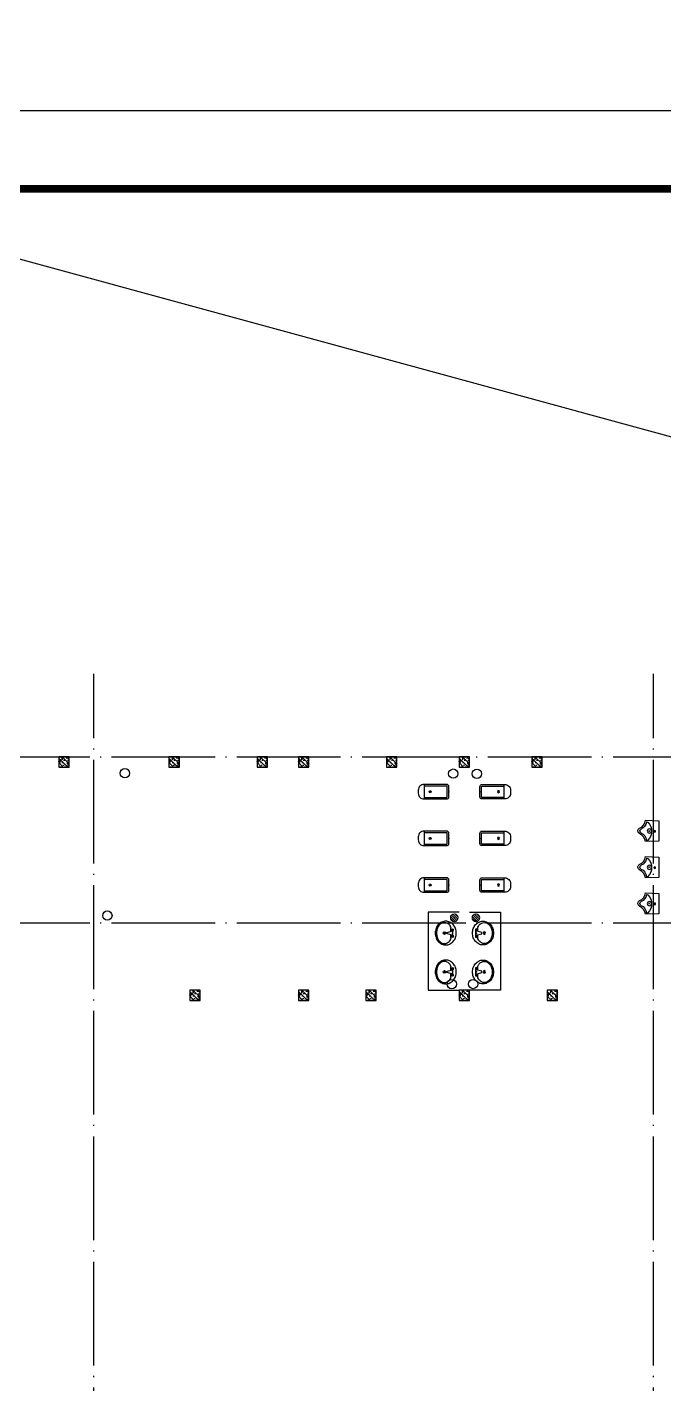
# Model space of a CAD drawing. Extents: x 6843040 to 15500510, y -6507076 to -4940511.
# Drawn here: x 8694955 to 8707243, y -5499394 to -5473236 of the extents above; entities that cross this region are included whole.
import ezdxf

# ---------------------------------------------------------------- set-up
doc = ezdxf.new("R2010")
doc.units = 0
doc.header["$LTSCALE"] = 1000
doc.header["$MEASUREMENT"] = 0
doc.linetypes.add('DOTE', pattern=[2.42, 2, -0.2, 0.02, -0.2])
for name, color, linetype in [('COLUMN', 10, 'Continuous'), ('DOTE', 8, 'DOTE'), ('LVTRY', 8, 'Continuous'), ('plan-1', 40, 'Continuous'), ('PUB_HATCH', 8, 'Continuous'), ('PUB_TITLE', 4, 'Continuous'), ('VPIPE-污水', 2, 'Continuous'), ('VPIPE-给水', 3, 'Continuous'), ('VPIPE-雨水', 4, 'Continuous'), ('建筑细线', 5, 'Continuous')]:
    doc.layers.add(name, color=color, linetype=linetype)
doc.layers.add('DIM_MODI', color=6, linetype='Continuous', plot=False)
doc.layers.add('洁具', color=8, linetype='Continuous', lineweight=5)

# ---------------------------------------------------------------- blocks, each defined once
blk = doc.blocks.new('$lvtry$00000201')
at = {"color": 0}
for p, q in [((100, -30, 0), (-100, -30, 0)), ((110, -470, 0), (110, -40, 0)), ((140, -470, 0), (-140, -470, 0))]:
    blk.add_line(p, q, dxfattribs=at)
at = {"color": 0, "elevation": 0}
blk.add_lwpolyline([(140, -40, 0.414214), (100, 0), (-100, 0, 0.414214), (-140, -40), (-140, -480, 0.414214), (-30, -590), (30, -590, 0.414214), (140, -480)], format="xyb", close=True, dxfattribs=at)
blk.add_lwpolyline([(-110, -40), (-110, -470)], dxfattribs=at)
at = {"color": 0}
blk.add_circle((0, -359, 0), 20, dxfattribs=at)
for centre, start, end in [((-100, -40, 0), 90, 180), ((100, -40, 0), 0, 90)]:
    blk.add_arc(centre, 10, start, end, dxfattribs=at)
for p in [(0, 0, 0), (0, -359, 0)]:
    blk.add_point(p, dxfattribs=at)
blk = doc.blocks.new('$lvtry$00000225')
at = {"color": 0}
blk.add_line((-181, -234), (-181, -234), dxfattribs=at)
blk.add_lwpolyline([(53, -374, -0.307493), (205, -257), (195, 0), (-195, 0), (-205, -256, -0.265776), (-54, -366, 0.591279)], format="xyb", close=True, dxfattribs=at)
for centre, radius in [((-1, -182), 40.3), ((-6, -75), 15.8)]:
    blk.add_circle(centre, radius, dxfattribs=at)
for centre, radius, start, end in [((-161, -223), 22.7, 134.5857, 206.4573), ((-200, -412), 179, 22.2984, 83.8043), ((-5, -382), 245, 45.4143, 134.5857), ((199, -407), 174, 100.5676, 157.7034), ((153, -222), 20.3, 314.5857, 45.4143), ((1, -326), 39.6, 206.4354, 337.7034)]:
    blk.add_arc(centre, radius, start, end, dxfattribs=at)
for p in [(-6, -75), (-1, -182)]:
    blk.add_point(p, dxfattribs=at)
blk = doc.blocks.new('$lvtry$00000179')
at = {"color": 0, "linetype": 'ByBlock'}
for p, q in [((-32, -102), (-92, -102)), ((-13, -178), (-40, -70)), ((35, -64), (-35, -64)), ((13, -178), (-13, -178)), ((40, -70), (13, -178)), ((92, -102), (32, -102))]:
    blk.add_line(p, q, dxfattribs=at)
blk.add_lwpolyline([(0, -406, 0.088425), (89, -391, 0.093738), (162, -347, 0.102376), (212, -280, 0.10945), (229, -203, 0.109452), (212, -127, 0.102376), (162, -60, 0.093738), (89, -16, 0.088423), (0, 0, 0.088427), (-89, -16, 0.093738), (-162, -60, 0.102376), (-212, -127, 0.109452), (-229, -203, 0.109451), (-212, -280, 0.102376), (-162, -347, 0.093738), (-89, -391, 0.088425)], format="xyb", close=True, dxfattribs=at)
for centre, radius in [((-64, -76), 20.4), ((-64, -76), 15.4), ((0, -229), 25.4), ((63, -76), 20.4), ((63, -76), 15.4)]:
    blk.add_circle(centre, radius, dxfattribs=at)
for centre, radius, start, end in [((-88, -229), 116, 151.0888, 180), ((-88, -229), 116, 180, 208.9112), ((-45, -252), 164, 126.8699, 151.0888), ((-18, -288), 210, 123.9045, 126.8699), ((-92, -178), 76.2, 90, 123.9045), ((-35, -68), 5, 90, 194.0362), ((35, -68), 5, 345.9638, 90), ((92, -178), 76.2, 57.7402, 90), ((45, -252), 164, 28.9112, 57.7402), ((88, -229), 116, 0, 28.9112), ((88, -229), 116, 331.0888, 0), ((-45, -205), 164, 208.9112, 233.1301), ((-18, -169), 210, 233.1301, 252.7421), ((0, -111), 270, 252.7421, 270), ((0, -111), 270, 270, 287.2579), ((18, -169), 210, 287.2579, 306.8699), ((45, -205), 164, 306.8699, 331.0888)]:
    blk.add_arc(centre, radius, start, end, dxfattribs=at)
at = {"color": 0}
for p in [(0, -76), (0, -229)]:
    blk.add_point(p, dxfattribs=at)
blk = doc.blocks.new('$plan$00002944')
at = {"layer": '洁具'}
for p, q in [((-74, 11), (-11, 74)), ((-70, -27), (27, 70)), ((-53, -53), (53, 53)), ((-27, -70), (70, 27)), ((11, -74), (74, -11))]:
    blk.add_line(p, q, dxfattribs=at)
blk.add_circle((0, 0), 75, dxfattribs=at)
blk.add_point((0, 0), dxfattribs=at)
blk = doc.blocks.new('5层构造柱0911')
at = {"layer": 'PUB_HATCH'}
h = blk.add_hatch(dxfattribs=at)
h.set_pattern_fill('钢筋混凝土', color=256, scale=25, angle=90, style=0)
h.set_pattern_definition([(134.999998, (-230841.35, -201281.526), (-44.194175, -44.194172), []), (140, (-230841.35, -201281.53), (15.68804, 179.315045), [18.75, -206.25]), (85, (-230841.35, -201281.53), (-188.048035, -34.68783), [15, -165]), (190.4514, (-230840.04, -201266.58), (-172.35988, 144.62735), [15.93505, -175.28553]), (136.1842, (-230891.35, -201281.53), (41.37976, 266.81026), [28.125, -309.375]), (186.6356, (-230887.9, -201259.3), (-243.52946, 233.66568), [23.90257, -262.92825]), (81.1842, (-230891.35, -201281.53), (-243.52964, 233.6655), [22.5, -247.5]), (111, (-230878.85, -201256.53), (100.65473, 149.22676), [18.75, -206.25]), (56, (-230878.85, -201256.53), (-181.28751, 60.82884), [15, -165]), (161.4514, (-230870.46, -201244.09), (-80.63262, 210.05566), [15.93505, -175.28553]), (127.499998, (-230841.35, -201281.526), (-83.223463, 3.039967), [0, -163, 0, -167.5, 0, -165.625]), (97.499998, (-230841.35, -201281.53), (-98.602926, 65.767388), [0, -95.5, 0, -159.25, 0, -63.125]), (57.499998, (-230841.35, -201337.276), (5.638722, 133.455609), [0, -62.5, 0, -195, 0, -258.75]), (47.499998, (-230841.35, -201362.28), (-25.02624, 145.796543), [0, -81.25, 0, -129.5, 0, -183.75])])
edge = h.paths.add_edge_path()
edge.add_line((75575, 66200), (75375, 66200))
edge.add_line((75575, 66200), (75575, 66400))
edge.add_line((75575, 66400), (75375, 66400))
edge.add_line((75375, 66400), (75375, 66200))
h = blk.add_hatch(dxfattribs=at)
h.set_pattern_fill('钢筋混凝土', color=256, scale=25, angle=90, style=0)
h.set_pattern_definition([(134.999998, (-228716.35, -201281.52), (-44.194175, -44.194172), []), (140, (-228716.35, -201281.52), (15.68804, 179.315045), [18.75, -206.25]), (85, (-228716.35, -201281.52), (-188.048035, -34.68783), [15, -165]), (190.4514, (-228715.04, -201266.58), (-172.35988, 144.62735), [15.93505, -175.28553]), (136.1842, (-228766.35, -201281.52), (41.37976, 266.81026), [28.125, -309.375]), (186.6356, (-228762.9, -201259.28), (-243.52946, 233.66568), [23.90257, -262.92825]), (81.1842, (-228766.35, -201281.52), (-243.52964, 233.6655), [22.5, -247.5]), (111, (-228753.85, -201256.52), (100.65473, 149.22676), [18.75, -206.25]), (56, (-228753.85, -201256.52), (-181.28751, 60.82884), [15, -165]), (161.4514, (-228745.46, -201244.08), (-80.63262, 210.05566), [15.93505, -175.28553]), (127.499998, (-228716.35, -201281.52), (-83.223463, 3.039967), [0, -163, 0, -167.5, 0, -165.625]), (97.499998, (-228716.35, -201281.52), (-98.602926, 65.767388), [0, -95.5, 0, -159.25, 0, -63.125]), (57.499998, (-228716.35, -201337.27), (5.638722, 133.455609), [0, -62.5, 0, -195, 0, -258.75]), (47.499998, (-228716.35, -201362.27), (-25.02624, 145.796543), [0, -81.25, 0, -129.5, 0, -183.75])])
edge = h.paths.add_edge_path()
edge.add_line((77700, 66200), (77500, 66200))
edge.add_line((77700, 66200), (77700, 66400))
edge.add_line((77700, 66400), (77500, 66400))
edge.add_line((77500, 66400), (77500, 66200))
h = blk.add_hatch(dxfattribs=at)
h.set_pattern_fill('钢筋混凝土', color=256, scale=25, angle=90, style=0)
h.set_pattern_definition([(134.999998, (-227016.35, -201281.52), (-44.194175, -44.194172), []), (140, (-227016.35, -201281.52), (15.68804, 179.315045), [18.75, -206.25]), (85, (-227016.35, -201281.52), (-188.048035, -34.68783), [15, -165]), (190.4514, (-227015.04, -201266.58), (-172.35988, 144.62735), [15.93505, -175.28553]), (136.1842, (-227066.35, -201281.52), (41.37976, 266.81026), [28.125, -309.375]), (186.6356, (-227062.9, -201259.28), (-243.52946, 233.66568), [23.90257, -262.92825]), (81.1842, (-227066.35, -201281.52), (-243.52964, 233.6655), [22.5, -247.5]), (111, (-227053.85, -201256.52), (100.65473, 149.22676), [18.75, -206.25]), (56, (-227053.85, -201256.52), (-181.28751, 60.82884), [15, -165]), (161.4514, (-227045.46, -201244.08), (-80.63262, 210.05566), [15.93505, -175.28553]), (127.499998, (-227016.35, -201281.52), (-83.223463, 3.039967), [0, -163, 0, -167.5, 0, -165.625]), (97.499998, (-227016.35, -201281.52), (-98.602926, 65.767388), [0, -95.5, 0, -159.25, 0, -63.125]), (57.499998, (-227016.35, -201337.27), (5.638722, 133.455609), [0, -62.5, 0, -195, 0, -258.75]), (47.499998, (-227016.35, -201362.27), (-25.02624, 145.796543), [0, -81.25, 0, -129.5, 0, -183.75])])
edge = h.paths.add_edge_path()
edge.add_line((79400, 66200), (79200, 66200))
edge.add_line((79400, 66200), (79400, 66400))
edge.add_line((79400, 66400), (79200, 66400))
edge.add_line((79200, 66400), (79200, 66200))
h = blk.add_hatch(dxfattribs=at)
h.set_pattern_fill('钢筋混凝土', color=256, scale=25, angle=90, style=0)
h.set_pattern_definition([(134.999998, (-226216.35, -201281.526), (-44.194175, -44.194172), []), (140, (-226216.35, -201281.53), (15.68804, 179.315045), [18.75, -206.25]), (85, (-226216.35, -201281.53), (-188.048035, -34.68783), [15, -165]), (190.4514, (-226215.04, -201266.58), (-172.35988, 144.62735), [15.93505, -175.28553]), (136.1842, (-226266.35, -201281.53), (41.37976, 266.81026), [28.125, -309.375]), (186.6356, (-226262.9, -201259.3), (-243.52946, 233.66568), [23.90257, -262.92825]), (81.1842, (-226266.35, -201281.53), (-243.52964, 233.6655), [22.5, -247.5]), (111, (-226253.85, -201256.53), (100.65473, 149.22676), [18.75, -206.25]), (56, (-226253.85, -201256.53), (-181.28751, 60.82884), [15, -165]), (161.4514, (-226245.46, -201244.09), (-80.63262, 210.05566), [15.93505, -175.28553]), (127.499998, (-226216.35, -201281.526), (-83.223463, 3.039967), [0, -163, 0, -167.5, 0, -165.625]), (97.499998, (-226216.35, -201281.53), (-98.602926, 65.767388), [0, -95.5, 0, -159.25, 0, -63.125]), (57.499998, (-226216.35, -201337.276), (5.638722, 133.455609), [0, -62.5, 0, -195, 0, -258.75]), (47.499998, (-226216.35, -201362.28), (-25.02624, 145.796543), [0, -81.25, 0, -129.5, 0, -183.75])])
edge = h.paths.add_edge_path()
edge.add_line((80200, 66200), (80000, 66200))
edge.add_line((80200, 66200), (80200, 66400))
edge.add_line((80200, 66400), (80000, 66400))
edge.add_line((80000, 66400), (80000, 66200))
h = blk.add_hatch(dxfattribs=at)
h.set_pattern_fill('钢筋混凝土', color=256, scale=25, angle=90, style=0)
h.set_pattern_definition([(134.999998, (-224516.35, -201281.52), (-44.194175, -44.194172), []), (140, (-224516.35, -201281.52), (15.68804, 179.315045), [18.75, -206.25]), (85, (-224516.35, -201281.52), (-188.048035, -34.68783), [15, -165]), (190.4514, (-224515.04, -201266.58), (-172.35988, 144.62735), [15.93505, -175.28553]), (136.1842, (-224566.35, -201281.52), (41.37976, 266.81026), [28.125, -309.375]), (186.6356, (-224562.9, -201259.28), (-243.52946, 233.66568), [23.90257, -262.92825]), (81.1842, (-224566.35, -201281.52), (-243.52964, 233.6655), [22.5, -247.5]), (111, (-224553.85, -201256.52), (100.65473, 149.22676), [18.75, -206.25]), (56, (-224553.85, -201256.52), (-181.28751, 60.82884), [15, -165]), (161.4514, (-224545.46, -201244.08), (-80.63262, 210.05566), [15.93505, -175.28553]), (127.499998, (-224516.35, -201281.52), (-83.223463, 3.039967), [0, -163, 0, -167.5, 0, -165.625]), (97.499998, (-224516.35, -201281.52), (-98.602926, 65.767388), [0, -95.5, 0, -159.25, 0, -63.125]), (57.499998, (-224516.35, -201337.27), (5.638722, 133.455609), [0, -62.5, 0, -195, 0, -258.75]), (47.499998, (-224516.35, -201362.27), (-25.02624, 145.796543), [0, -81.25, 0, -129.5, 0, -183.75])])
edge = h.paths.add_edge_path()
edge.add_line((81900, 66200), (81700, 66200))
edge.add_line((81900, 66200), (81900, 66400))
edge.add_line((81900, 66400), (81700, 66400))
edge.add_line((81700, 66400), (81700, 66200))
h = blk.add_hatch(dxfattribs=at)
h.set_pattern_fill('钢筋混凝土', color=256, scale=25, angle=90, style=0)
h.set_pattern_definition([(134.999998, (-223116.35, -201281.52), (-44.194175, -44.194172), []), (140, (-223116.35, -201281.52), (15.68804, 179.315045), [18.75, -206.25]), (85, (-223116.35, -201281.52), (-188.048035, -34.68783), [15, -165]), (190.4514, (-223115.04, -201266.58), (-172.35988, 144.62735), [15.93505, -175.28553]), (136.1842, (-223166.35, -201281.52), (41.37976, 266.81026), [28.125, -309.375]), (186.6356, (-223162.9, -201259.28), (-243.52946, 233.66568), [23.90257, -262.92825]), (81.1842, (-223166.35, -201281.52), (-243.52964, 233.6655), [22.5, -247.5]), (111, (-223153.85, -201256.52), (100.65473, 149.22676), [18.75, -206.25]), (56, (-223153.85, -201256.52), (-181.28751, 60.82884), [15, -165]), (161.4514, (-223145.46, -201244.08), (-80.63262, 210.05566), [15.93505, -175.28553]), (127.499998, (-223116.35, -201281.52), (-83.223463, 3.039967), [0, -163, 0, -167.5, 0, -165.625]), (97.499998, (-223116.35, -201281.52), (-98.602926, 65.767388), [0, -95.5, 0, -159.25, 0, -63.125]), (57.499998, (-223116.35, -201337.27), (5.638722, 133.455609), [0, -62.5, 0, -195, 0, -258.75]), (47.499998, (-223116.35, -201362.27), (-25.02624, 145.796543), [0, -81.25, 0, -129.5, 0, -183.75])])
edge = h.paths.add_edge_path()
edge.add_line((83300, 66200), (83100, 66200))
edge.add_line((83300, 66200), (83300, 66400))
edge.add_line((83300, 66400), (83100, 66400))
edge.add_line((83100, 66400), (83100, 66200))
h = blk.add_hatch(dxfattribs=at)
h.set_pattern_fill('钢筋混凝土', color=256, scale=25, angle=90, style=0)
h.set_pattern_definition([(134.999998, (-221716.35, -201281.52), (-44.194175, -44.194172), []), (140, (-221716.35, -201281.52), (15.68804, 179.315045), [18.75, -206.25]), (85, (-221716.35, -201281.52), (-188.048035, -34.68783), [15, -165]), (190.4514, (-221715.04, -201266.58), (-172.35988, 144.62735), [15.93505, -175.28553]), (136.1842, (-221766.35, -201281.52), (41.37976, 266.81026), [28.125, -309.375]), (186.6356, (-221762.9, -201259.28), (-243.52946, 233.66568), [23.90257, -262.92825]), (81.1842, (-221766.35, -201281.52), (-243.52964, 233.6655), [22.5, -247.5]), (111, (-221753.85, -201256.52), (100.65473, 149.22676), [18.75, -206.25]), (56, (-221753.85, -201256.52), (-181.28751, 60.82884), [15, -165]), (161.4514, (-221745.46, -201244.08), (-80.63262, 210.05566), [15.93505, -175.28553]), (127.499998, (-221716.35, -201281.52), (-83.223463, 3.039967), [0, -163, 0, -167.5, 0, -165.625]), (97.499998, (-221716.35, -201281.52), (-98.602926, 65.767388), [0, -95.5, 0, -159.25, 0, -63.125]), (57.499998, (-221716.35, -201337.27), (5.638722, 133.455609), [0, -62.5, 0, -195, 0, -258.75]), (47.499998, (-221716.35, -201362.27), (-25.02624, 145.796543), [0, -81.25, 0, -129.5, 0, -183.75])])
edge = h.paths.add_edge_path()
edge.add_line((84700, 66200), (84500, 66200))
edge.add_line((84700, 66200), (84700, 66400))
edge.add_line((84700, 66400), (84500, 66400))
edge.add_line((84500, 66400), (84500, 66200))
h = blk.add_hatch(dxfattribs=at)
h.set_pattern_fill('钢筋混凝土', color=256, scale=25, angle=90, style=0)
h.set_pattern_definition([(134.999998, (-228316.35, -205781.52), (-44.194175, -44.194172), []), (140, (-228316.35, -205781.52), (15.68804, 179.315045), [18.75, -206.25]), (85, (-228316.35, -205781.52), (-188.048035, -34.68783), [15, -165]), (190.4514, (-228315.04, -205766.58), (-172.35988, 144.62735), [15.93505, -175.28553]), (136.1842, (-228366.35, -205781.52), (41.37976, 266.81026), [28.125, -309.375]), (186.6356, (-228362.9, -205759.28), (-243.52946, 233.66568), [23.90257, -262.92825]), (81.1842, (-228366.35, -205781.52), (-243.52964, 233.6655), [22.5, -247.5]), (111, (-228353.85, -205756.52), (100.65473, 149.22676), [18.75, -206.25]), (56, (-228353.85, -205756.52), (-181.28751, 60.82884), [15, -165]), (161.4514, (-228345.46, -205744.08), (-80.63262, 210.05566), [15.93505, -175.28553]), (127.499998, (-228316.35, -205781.52), (-83.223463, 3.039967), [0, -163, 0, -167.5, 0, -165.625]), (97.499998, (-228316.35, -205781.52), (-98.602926, 65.767388), [0, -95.5, 0, -159.25, 0, -63.125]), (57.499998, (-228316.35, -205837.27), (5.638722, 133.455609), [0, -62.5, 0, -195, 0, -258.75]), (47.499998, (-228316.35, -205862.27), (-25.02624, 145.796543), [0, -81.25, 0, -129.5, 0, -183.75])])
edge = h.paths.add_edge_path()
edge.add_line((78100, 61700), (77900, 61700))
edge.add_line((78100, 61700), (78100, 61900))
edge.add_line((78100, 61900), (77900, 61900))
edge.add_line((77900, 61900), (77900, 61700))
h = blk.add_hatch(dxfattribs=at)
h.set_pattern_fill('钢筋混凝土', color=256, scale=25, angle=90, style=0)
h.set_pattern_definition([(134.999998, (-226216.35, -205781.52), (-44.194175, -44.194172), []), (140, (-226216.35, -205781.52), (15.68804, 179.315045), [18.75, -206.25]), (85, (-226216.35, -205781.52), (-188.048035, -34.68783), [15, -165]), (190.4514, (-226215.04, -205766.58), (-172.35988, 144.62735), [15.93505, -175.28553]), (136.1842, (-226266.35, -205781.52), (41.37976, 266.81026), [28.125, -309.375]), (186.6356, (-226262.9, -205759.28), (-243.52946, 233.66568), [23.90257, -262.92825]), (81.1842, (-226266.35, -205781.52), (-243.52964, 233.6655), [22.5, -247.5]), (111, (-226253.85, -205756.52), (100.65473, 149.22676), [18.75, -206.25]), (56, (-226253.85, -205756.52), (-181.28751, 60.82884), [15, -165]), (161.4514, (-226245.46, -205744.08), (-80.63262, 210.05566), [15.93505, -175.28553]), (127.499998, (-226216.35, -205781.52), (-83.223463, 3.039967), [0, -163, 0, -167.5, 0, -165.625]), (97.499998, (-226216.35, -205781.52), (-98.602926, 65.767388), [0, -95.5, 0, -159.25, 0, -63.125]), (57.499998, (-226216.35, -205837.27), (5.638722, 133.455609), [0, -62.5, 0, -195, 0, -258.75]), (47.499998, (-226216.35, -205862.27), (-25.02624, 145.796543), [0, -81.25, 0, -129.5, 0, -183.75])])
edge = h.paths.add_edge_path()
edge.add_line((80200, 61700), (80000, 61700))
edge.add_line((80200, 61700), (80200, 61900))
edge.add_line((80200, 61900), (80000, 61900))
edge.add_line((80000, 61900), (80000, 61700))
h = blk.add_hatch(dxfattribs=at)
h.set_pattern_fill('钢筋混凝土', color=256, scale=25, angle=90, style=0)
h.set_pattern_definition([(134.999998, (-224916.35, -205781.52), (-44.194175, -44.194172), []), (140, (-224916.35, -205781.52), (15.68804, 179.315045), [18.75, -206.25]), (85, (-224916.35, -205781.52), (-188.048035, -34.68783), [15, -165]), (190.4514, (-224915.04, -205766.58), (-172.35988, 144.62735), [15.93505, -175.28553]), (136.1842, (-224966.35, -205781.52), (41.37976, 266.81026), [28.125, -309.375]), (186.6356, (-224962.9, -205759.28), (-243.52946, 233.66568), [23.90257, -262.92825]), (81.1842, (-224966.35, -205781.52), (-243.52964, 233.6655), [22.5, -247.5]), (111, (-224953.85, -205756.52), (100.65473, 149.22676), [18.75, -206.25]), (56, (-224953.85, -205756.52), (-181.28751, 60.82884), [15, -165]), (161.4514, (-224945.46, -205744.08), (-80.63262, 210.05566), [15.93505, -175.28553]), (127.499998, (-224916.35, -205781.52), (-83.223463, 3.039967), [0, -163, 0, -167.5, 0, -165.625]), (97.499998, (-224916.35, -205781.52), (-98.602926, 65.767388), [0, -95.5, 0, -159.25, 0, -63.125]), (57.499998, (-224916.35, -205837.27), (5.638722, 133.455609), [0, -62.5, 0, -195, 0, -258.75]), (47.499998, (-224916.35, -205862.27), (-25.02624, 145.796543), [0, -81.25, 0, -129.5, 0, -183.75])])
edge = h.paths.add_edge_path()
edge.add_line((81500, 61700), (81300, 61700))
edge.add_line((81500, 61700), (81500, 61900))
edge.add_line((81500, 61900), (81300, 61900))
edge.add_line((81300, 61900), (81300, 61700))
h = blk.add_hatch(dxfattribs=at)
h.set_pattern_fill('钢筋混凝土', color=256, scale=25, angle=90, style=0)
h.set_pattern_definition([(134.999998, (-223116.35, -205781.52), (-44.194175, -44.194172), []), (140, (-223116.35, -205781.52), (15.68804, 179.315045), [18.75, -206.25]), (85, (-223116.35, -205781.52), (-188.048035, -34.68783), [15, -165]), (190.4514, (-223115.04, -205766.58), (-172.35988, 144.62735), [15.93505, -175.28553]), (136.1842, (-223166.35, -205781.52), (41.37976, 266.81026), [28.125, -309.375]), (186.6356, (-223162.9, -205759.28), (-243.52946, 233.66568), [23.90257, -262.92825]), (81.1842, (-223166.35, -205781.52), (-243.52964, 233.6655), [22.5, -247.5]), (111, (-223153.85, -205756.52), (100.65473, 149.22676), [18.75, -206.25]), (56, (-223153.85, -205756.52), (-181.28751, 60.82884), [15, -165]), (161.4514, (-223145.46, -205744.08), (-80.63262, 210.05566), [15.93505, -175.28553]), (127.499998, (-223116.35, -205781.52), (-83.223463, 3.039967), [0, -163, 0, -167.5, 0, -165.625]), (97.499998, (-223116.35, -205781.52), (-98.602926, 65.767388), [0, -95.5, 0, -159.25, 0, -63.125]), (57.499998, (-223116.35, -205837.27), (5.638722, 133.455609), [0, -62.5, 0, -195, 0, -258.75]), (47.499998, (-223116.35, -205862.27), (-25.02624, 145.796543), [0, -81.25, 0, -129.5, 0, -183.75])])
edge = h.paths.add_edge_path()
edge.add_line((83300, 61700), (83100, 61700))
edge.add_line((83300, 61700), (83300, 61900))
edge.add_line((83300, 61900), (83100, 61900))
edge.add_line((83100, 61900), (83100, 61700))
h = blk.add_hatch(dxfattribs=at)
h.set_pattern_fill('钢筋混凝土', color=256, scale=25, angle=90, style=0)
h.set_pattern_definition([(134.999998, (-221416.35, -205781.52), (-44.194175, -44.194172), []), (140, (-221416.35, -205781.52), (15.68804, 179.315045), [18.75, -206.25]), (85, (-221416.35, -205781.52), (-188.048035, -34.68783), [15, -165]), (190.4514, (-221415.04, -205766.58), (-172.35988, 144.62735), [15.93505, -175.28553]), (136.1842, (-221466.35, -205781.52), (41.37976, 266.81026), [28.125, -309.375]), (186.6356, (-221462.9, -205759.28), (-243.52946, 233.66568), [23.90257, -262.92825]), (81.1842, (-221466.35, -205781.52), (-243.52964, 233.6655), [22.5, -247.5]), (111, (-221453.85, -205756.52), (100.65473, 149.22676), [18.75, -206.25]), (56, (-221453.85, -205756.52), (-181.28751, 60.82884), [15, -165]), (161.4514, (-221445.46, -205744.08), (-80.63262, 210.05566), [15.93505, -175.28553]), (127.499998, (-221416.35, -205781.52), (-83.223463, 3.039967), [0, -163, 0, -167.5, 0, -165.625]), (97.499998, (-221416.35, -205781.52), (-98.602926, 65.767388), [0, -95.5, 0, -159.25, 0, -63.125]), (57.499998, (-221416.35, -205837.27), (5.638722, 133.455609), [0, -62.5, 0, -195, 0, -258.75]), (47.499998, (-221416.35, -205862.27), (-25.02624, 145.796543), [0, -81.25, 0, -129.5, 0, -183.75])])
edge = h.paths.add_edge_path()
edge.add_line((85000, 61700), (84800, 61700))
edge.add_line((85000, 61700), (85000, 61900))
edge.add_line((85000, 61900), (84800, 61900))
edge.add_line((84800, 61900), (84800, 61700))
at = {"layer": 'COLUMN'}
for points in [[(75375, 66200), (75575, 66200), (75575, 66400), (75375, 66400)], [(77500, 66200), (77700, 66200), (77700, 66400), (77500, 66400)], [(79200, 66200), (79400, 66200), (79400, 66400), (79200, 66400)], [(80000, 66200), (80200, 66200), (80200, 66400), (80000, 66400)], [(81700, 66200), (81900, 66200), (81900, 66400), (81700, 66400)], [(83100, 66200), (83300, 66200), (83300, 66400), (83100, 66400)], [(84500, 66200), (84700, 66200), (84700, 66400), (84500, 66400)], [(77900, 61700), (78100, 61700), (78100, 61900), (77900, 61900)], [(80000, 61700), (80200, 61700), (80200, 61900), (80000, 61900)], [(81300, 61700), (81500, 61700), (81500, 61900), (81300, 61900)], [(83100, 61700), (83300, 61700), (83300, 61900), (83100, 61900)], [(84800, 61700), (85000, 61700), (85000, 61900), (84800, 61900)]]:
    blk.add_lwpolyline(points, close=True, dxfattribs=at)
blk = doc.blocks.new('五层排水消防0922')
at = {"layer": 'VPIPE-污水'}
for centre in [(8703179, -5487629), (8703635, -5487631)]:
    blk.add_circle(centre, 90, dxfattribs=at)
at = {"layer": 'VPIPE-给水'}
for centre in [(8703150, -5491687), (8703562, -5491685)]:
    blk.add_circle(centre, 90, dxfattribs=at)
at = {"layer": 'VPIPE-雨水'}
for centre in [(8696842, -5487622), (8696504, -5490365)]:
    blk.add_circle(centre, 90, dxfattribs=at)

msp = doc.modelspace()

# ---------------------------------------------------------------- linework, layer by layer
at = {"layer": 'DIM_MODI'}
msp.add_lwpolyline([(8939657.2, -5544505.8), (7717926.7, -5211216.4), (7913635.5, -5544303.4)], dxfattribs=at)
at = {"layer": 'DOTE'}
for p, q in [((8696242.9, -5554702), (8696242.9, -5485702.5)), ((8707042.9, -5554702), (8707042.9, -5485702.5)), ((8619142.9, -5487302), (8751242.9, -5487302)), ((8619142.9, -5490502), (8751242.9, -5490502))]:
    msp.add_line(p, q, dxfattribs=at)
at = {"layer": 'LVTRY'}
for points in [[(8703292.9, -5490302), (8702692.9, -5490302), (8702692.9, -5491802), (8703292.9, -5491802)], [(8703492.9, -5490302), (8704092.9, -5490302), (8704092.9, -5491802), (8703492.9, -5491802)]]:
    msp.add_lwpolyline(points, dxfattribs=at)
at = {"layer": 'PUB_TITLE'}
msp.add_lwpolyline([(8597898.3, -5601001.4), (8776248.3, -5601001.4), (8776248.3, -5474851.4), (8597898.3, -5474851.4)], close=True, dxfattribs=at)
at = {"layer": 'PUB_TITLE', "const_width": 150}
msp.add_lwpolyline([(8601648.3, -5599501.4), (8774748.3, -5599501.4), (8774748.3, -5476351.4), (8601648.3, -5476351.4)], close=True, dxfattribs=at)

# ---------------------------------------------------------------- block references
at = {"xscale": -1, "rotation": 180}
for p in [(8703197.1, -5490408.1), (8703615.6, -5490408.1)]:
    msp.add_blockref('$plan$00002944', p, dxfattribs=at)
at = {"layer": 'LVTRY', "extrusion": (0, 0, -1), "xscale": -1, "zscale": -1, "rotation": 90}
for p in [(-8703093.4, -5487977), (-8703093.4, -5488877), (-8703093.4, -5489777)]:
    msp.add_blockref('$lvtry$00000201', p, dxfattribs=at)
at = {"layer": 'LVTRY', "extrusion": (0, 0, -1), "zscale": -1, "rotation": 270}
for p in [(-8703692.4, -5487977), (-8703692.4, -5488877), (-8703692.4, -5489777)]:
    msp.add_blockref('$lvtry$00000201', p, dxfattribs=at)
at = {"layer": 'LVTRY', "xscale": -1}
for name, p, rotation in [('$lvtry$00000225', (8707142.9, -5488733.9), 270), ('$lvtry$00000225', (8707142.9, -5489433.9), 270), ('$lvtry$00000225', (8707142.9, -5490133.9), 270), ('$lvtry$00000179', (8703549.1, -5490702.5), 90), ('$lvtry$00000179', (8703549.1, -5491452.5), 90)]:
    msp.add_blockref(name, p, dxfattribs=dict(at, rotation=rotation))
at = {"layer": 'LVTRY', "rotation": 270}
for p in [(8703236.8, -5490702.5), (8703236.8, -5491452.5)]:
    msp.add_blockref('$lvtry$00000179', p, dxfattribs=at)
at = {"layer": 'plan-1'}
msp.add_blockref('五层排水消防0922', (0, 0), dxfattribs=at)
at = {"layer": '建筑细线'}
msp.add_blockref('5层构造柱0911', (8620192.9, -5553702), dxfattribs=at)

doc.saveas('drawing.dxf')
